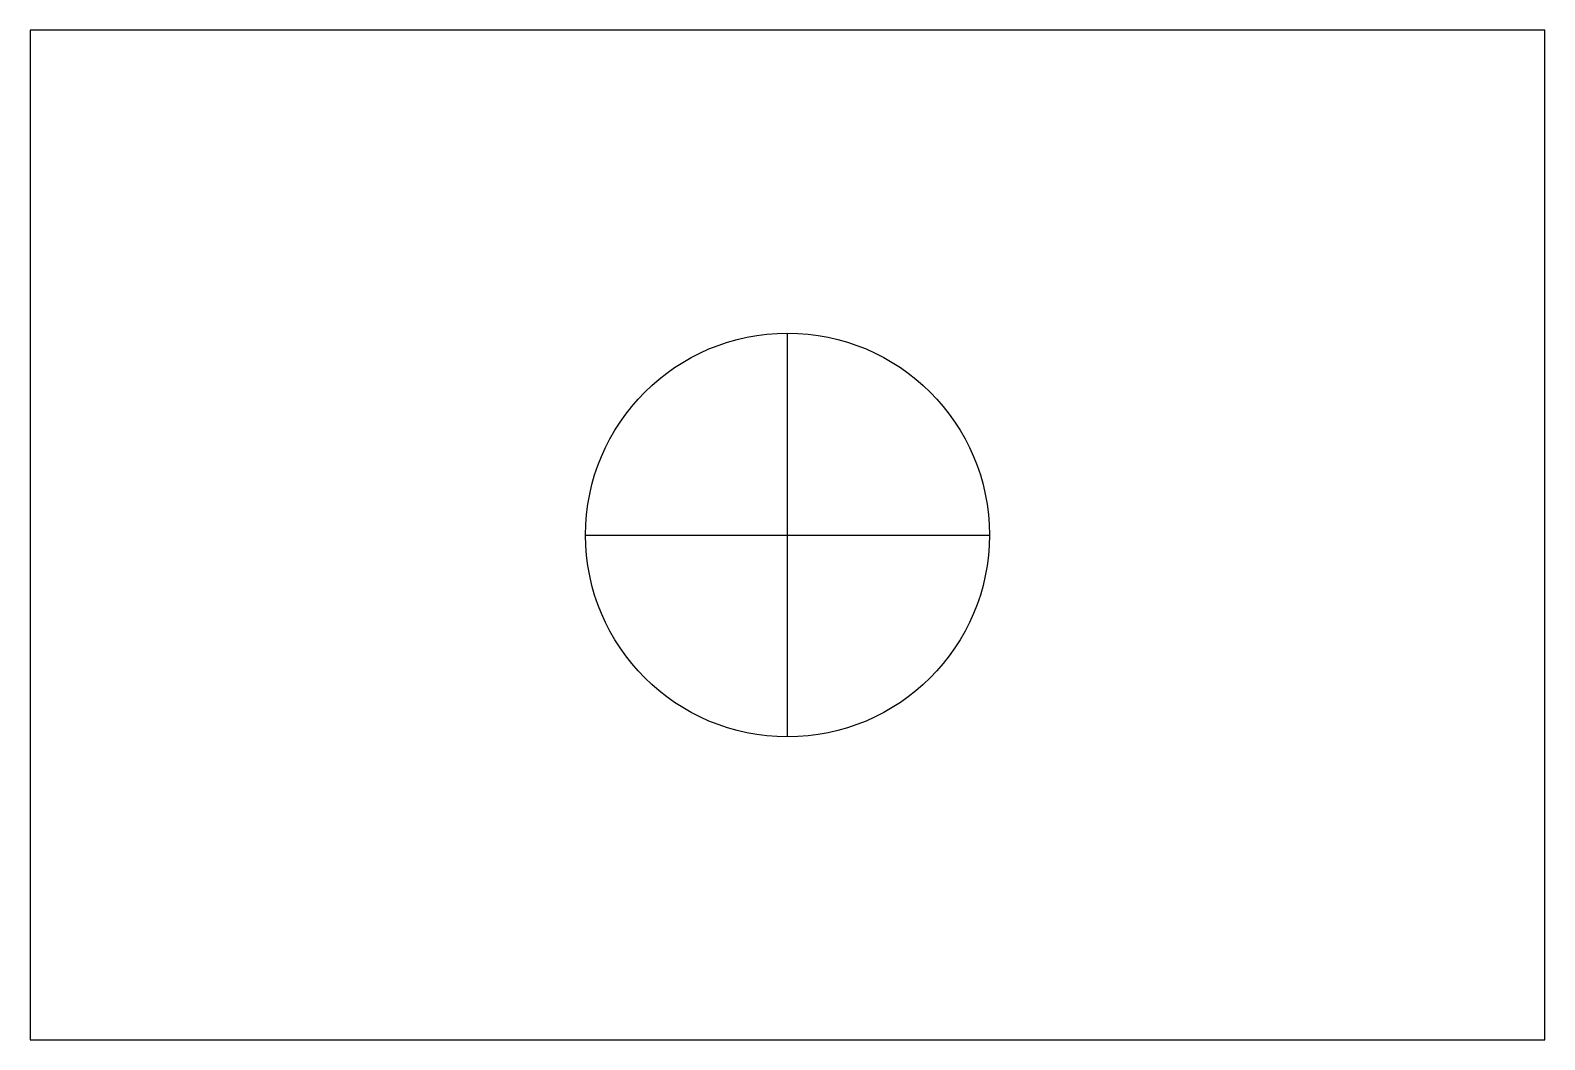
# Model space of a CAD drawing. Header units: millimetres. Extents: x 0 to 600, y 0 to 400.
import ezdxf

# ---------------------------------------------------------------- set-up
doc = ezdxf.new("R2010")
doc.units = ezdxf.units.MM
doc.layers.add('CORTE', color=1, linetype='CONTINUOUS')
doc.layers.add('GRAVACAO', color=3, linetype='CONTINUOUS')

msp = doc.modelspace()

# ---------------------------------------------------------------- linework, layer by layer
at = {"layer": 'CORTE'}
for p, q in [((600, 400), (0, 400)), ((0, 400), (0, 0)), ((600, 0), (600, 400)), ((0, 0), (600, 0))]:
    msp.add_line(p, q, dxfattribs=at)
at = {"layer": 'GRAVACAO'}
for p, q in [((300, 120), (300, 280)), ((220, 200), (380, 200))]:
    msp.add_line(p, q, dxfattribs=at)
msp.add_circle((300, 200), 80, dxfattribs=at)

doc.saveas('drawing.dxf')
